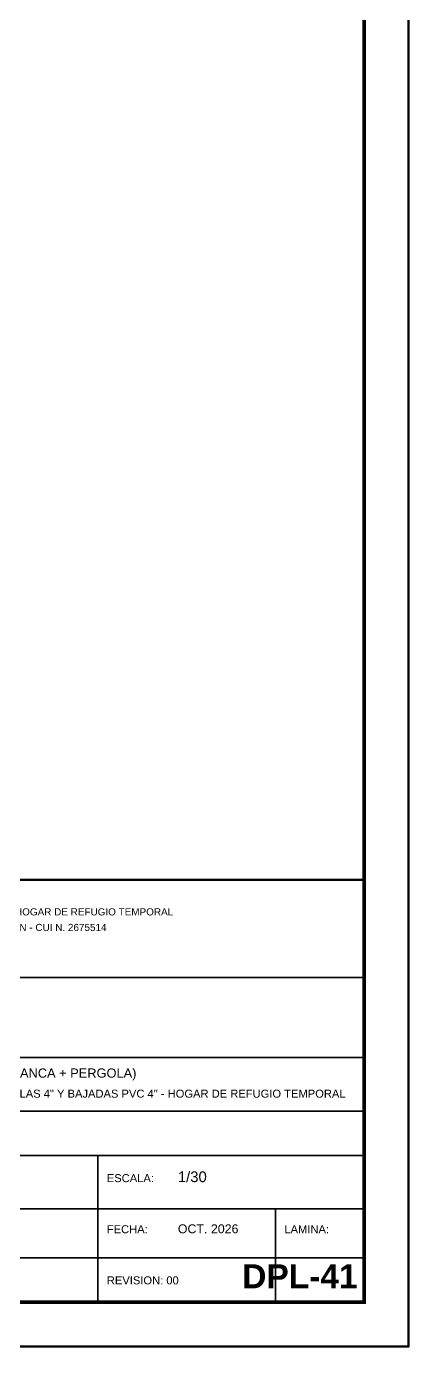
# Model space of a CAD drawing. Header units: metres. Extents: x 0 to 34.2, y 0 to 17.8.
# Drawn here: x 22.65 to 25.23, y 0 to 8.91 of the extents above; entities that cross this region are included whole.
import ezdxf
from ezdxf.enums import TextEntityAlignment as Align

# ---------------------------------------------------------------- set-up
doc = ezdxf.new("R2010")
doc.units = ezdxf.units.M
doc.header["$LTSCALE"] = 0.25
for name, color, linetype, lineweight in [('MARCO', 7, 'CONTINUOUS', 50), ('ROTULO', 7, 'CONTINUOUS', 35), ('TITULOS', 160, 'CONTINUOUS', 35)]:
    doc.layers.add(name, color=color, linetype=linetype, lineweight=lineweight)
doc.layers.add('ROTULO-TEXTO', color=7, linetype='CONTINUOUS')
doc.styles.get("Standard").update_dxf_attribs({"font": 'arial.ttf'})
doc.styles.add('TITULOS', font='arialbd.ttf')

msp = doc.modelspace()

# ---------------------------------------------------------------- linework, layer by layer
at = {"layer": 'MARCO'}
msp.add_lwpolyline([(0, 0), (25.23, 0), (25.23, 17.82), (0, 17.82)], close=True, dxfattribs=at)
at = {"layer": 'MARCO', "const_width": 0.024}
msp.add_lwpolyline([(0.75, 0.3), (24.93, 0.3), (24.93, 17.52), (0.75, 17.52)], close=True, dxfattribs=at)
at = {"layer": 'ROTULO'}
for p, q in [((19.38, 2.49), (24.93, 2.49)), ((19.38, 1.95), (24.93, 1.95)), ((19.38, 1.59), (24.93, 1.59)), ((19.38, 1.29), (24.93, 1.29)), ((23.13, 1.29), (23.13, 0.3)), ((19.38, 0.93), (24.93, 0.93)), ((24.33, 0.93), (24.33, 0.3)), ((19.38, 0.6), (24.93, 0.6))]:
    msp.add_line(p, q, dxfattribs=at)
at = {"layer": 'ROTULO', "const_width": 0.015}
msp.add_lwpolyline([(19.38, 0.3), (24.93, 0.3), (24.93, 3.15), (19.38, 3.15)], close=True, dxfattribs=at)

# ---------------------------------------------------------------- texts
at = {"layer": 'ROTULO-TEXTO'}
for s, height, p in [('CREACION DEL SERVICIO DE ATENCION INTEGRAL A MUJERES VICTIMAS DE VIOLENCIA EN EL HOGAR DE REFUGIO TEMPORAL', 0.048, (19.44, 2.91)), ('MUJERES VIOLENTADAS, DISTRITO DE MORALES, PROVINCIA Y DEPARTAMENTO DE SAN MARTIN - CUI N. 2675514', 0.048, (19.44, 2.805)), ('ISOMETRICO DEL DRENAJE PLUVIAL DE LA OC-01 (JARDINERA + BANCA + PERGOLA)', 0.062, (19.8, 1.815)), ('TRES TECHOS: CANALETAS 0.18 x 0.21 DE PLANCHA GALVANIZADA, BOQUILLAS 4" Y BAJADAS PVC 4" - HOGAR DE REFUGIO TEMPORAL', 0.054, (19.8, 1.68)), ('ESCALA:', 0.054, (23.19, 1.11)), ('1/30', 0.072, (23.67, 1.11)), ('FECHA:', 0.054, (23.19, 0.765)), ('OCT. 2026', 0.06, (23.67, 0.765)), ('LAMINA:', 0.054, (24.39, 0.765)), ('REVISION: 00', 0.054, (23.19, 0.42))]:
    msp.add_text(s, height=height, dxfattribs=at).set_placement(p)
at = {"layer": 'TITULOS', "style": 'TITULOS'}
msp.add_text('DPL-41', height=0.162, dxfattribs=at).set_placement((24.885, 0.345), align=Align.BOTTOM_RIGHT)

doc.saveas('drawing.dxf')
